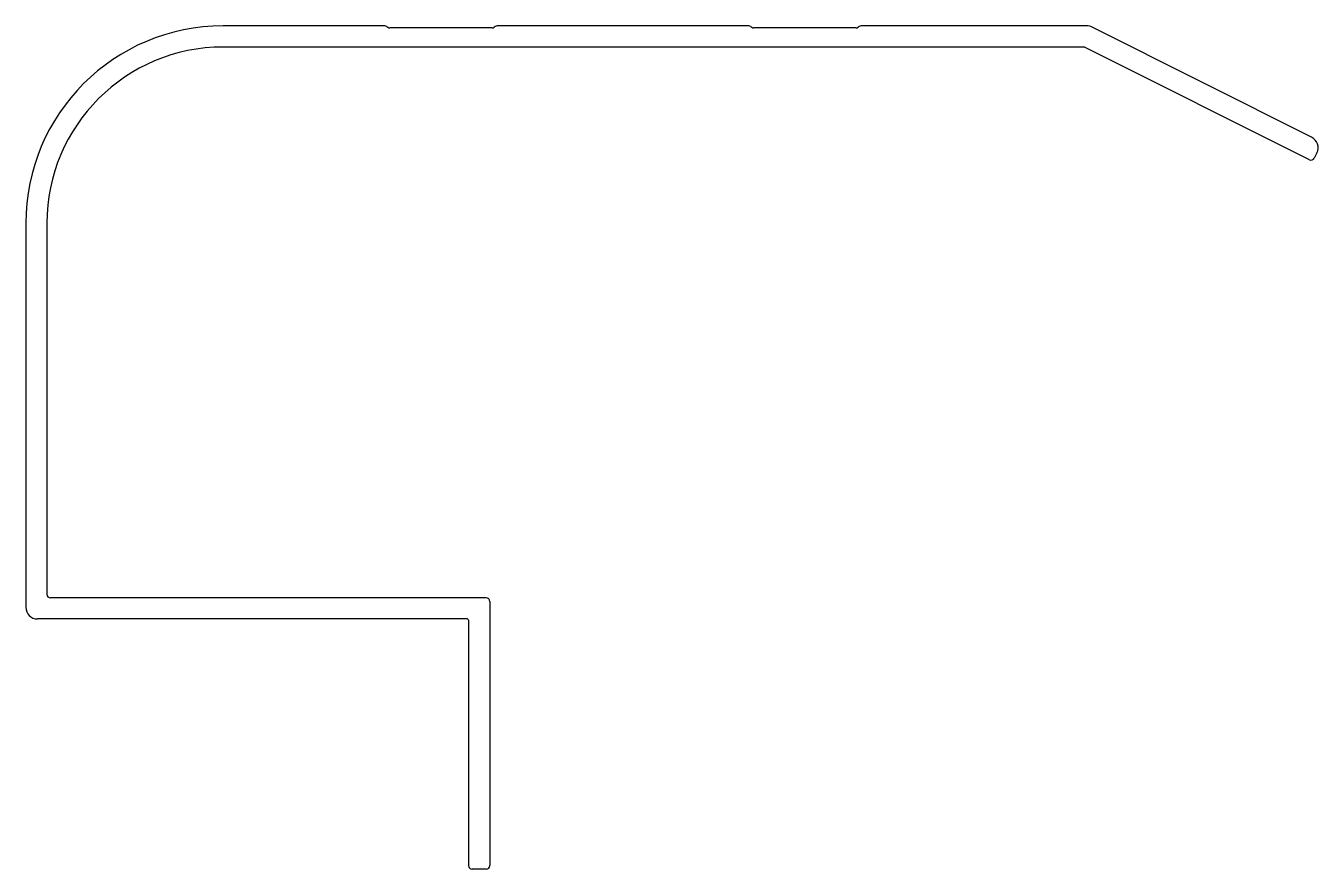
# Model space of a CAD drawing. Extents: x 2922 to 3032, y 895 to 967.
import ezdxf

# ---------------------------------------------------------------- set-up
doc = ezdxf.new("R2010")
doc.units = 0
doc.layers.get('0').update_dxf_attribs({"linetype": 'CONTINUOUS'})

msp = doc.modelspace()

# ---------------------------------------------------------------- linework, layer by layer
at = {"linetype": 'CONTINUOUS'}
for p, q in [((2952.19, 966.61), (2938.42, 966.61)), ((2952.36, 966.56), (2952.45, 966.5)), ((2961.31, 966.44), (2952.62, 966.44)), ((2961.57, 966.56), (2961.49, 966.5)), ((2983.18, 966.61), (2961.74, 966.61)), ((2983.35, 966.56), (2983.44, 966.5)), ((2992.3, 966.44), (2983.61, 966.44)), ((2992.56, 966.56), (2992.47, 966.5)), ((3011.95, 966.61), (2992.73, 966.61)), ((3031.09, 957.14), (3012.4, 966.51)), ((3011.69, 964.81), (2938.42, 964.81)), ((3030.91, 955.21), (3011.82, 964.78)), ((3031.54, 955.79), (3031.31, 955.35)), ((2921.62, 949.81), (2921.62, 917.11)), ((2923.42, 949.81), (2923.42, 918.21)), ((2960.82, 917.91), (2923.72, 917.91)), ((2961.12, 917.61), (2961.12, 895.11)), ((2959.22, 916.11), (2922.62, 916.11)), ((2959.32, 916.01), (2959.32, 895.11)), ((2960.82, 894.81), (2959.62, 894.81))]:
    msp.add_line(p, q, dxfattribs=at)
for centre, radius, start, end in [((2938.42, 949.81), 16.8, 90, 180), ((2952.19, 966.31), 0.3, 54.9629, 90), ((2952.62, 966.74), 0.3, 234.9629, 270), ((2961.31, 966.74), 0.3, 270, 305.0371), ((2961.74, 966.31), 0.3, 90, 125.0371), ((2983.18, 966.31), 0.3, 54.9629, 90), ((2983.61, 966.74), 0.3, 234.9629, 270), ((2992.3, 966.74), 0.3, 270, 305.0371), ((2992.73, 966.31), 0.3, 90, 125.0371), ((3011.95, 965.61), 1, 63.3805, 90), ((2938.42, 949.81), 15, 90, 180), ((3011.69, 964.51), 0.3, 63.3805, 90), ((3030.64, 956.24), 1, 333.3805, 63.3805), ((3031.05, 955.48), 0.3, 243.3805, 333.3805), ((2923.72, 918.21), 0.3, 180, 270), ((2960.82, 917.61), 0.3, 0, 90), ((2922.62, 917.11), 1, 180, 270), ((2959.22, 916.01), 0.1, 0, 90), ((2959.62, 895.11), 0.3, 180, 270), ((2960.82, 895.11), 0.3, 270, 0)]:
    msp.add_arc(centre, radius, start, end, dxfattribs=at)

doc.saveas('drawing.dxf')
